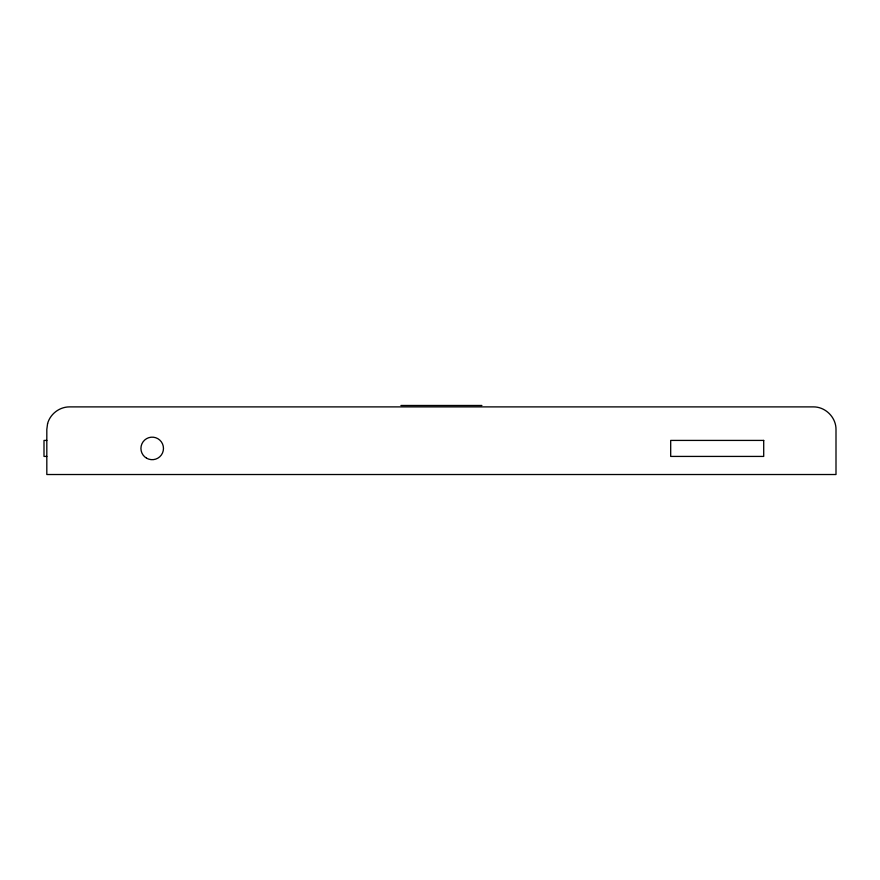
<?xml version="1.0" encoding="UTF-8"?>
<svg xmlns="http://www.w3.org/2000/svg" width="880" height="880" viewBox="0 0 880 880"><rect width="100%" height="100%" fill="white"/><g stroke="black" fill="none" stroke-linecap="round" stroke-linejoin="round"><path stroke-width="1.32" d="M400.917 405.482L481.899 405.482M46.816 440.418L44 440.418L44 456.423L46.816 456.423M47.586 423.599L46.816 429.429L46.816 474.518L836 474.518L836 429.429C836.077 417.373 825.517 406.813 813.461 406.89L69.366 406.89C59.4 406.945 50.215 413.985 47.586 423.599M763.708 440.418L670.692 440.418L670.692 456.423L763.708 456.423L763.708 440.418M146.564 458.183A11.275 11.275 0 0 0 163.471 448.415A11.275 11.275 0 0 0 146.564 438.658A11.275 11.275 0 0 0 146.564 458.183"/></g></svg>
